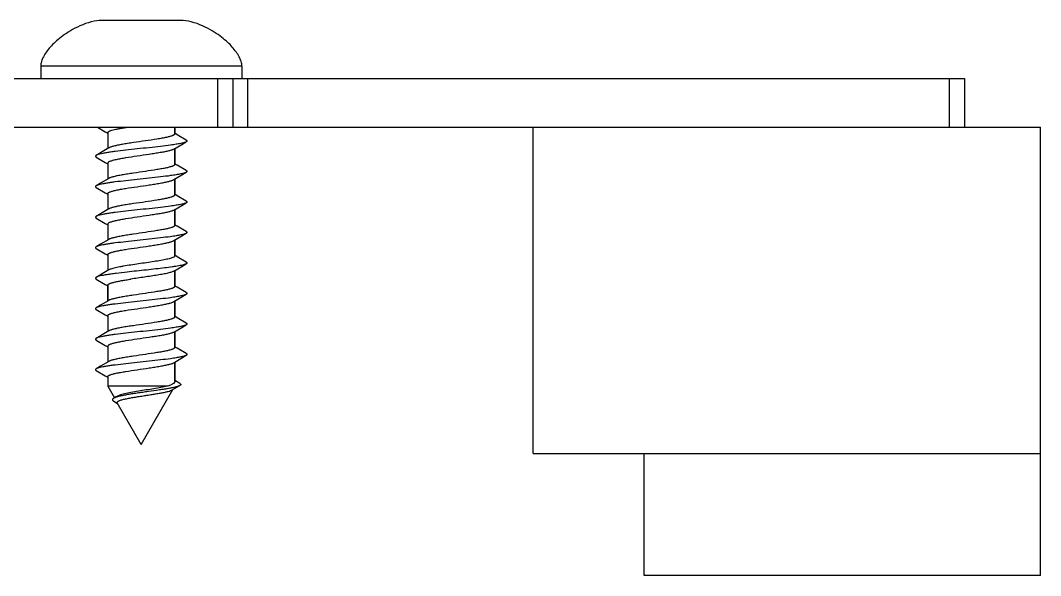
# Model space of a CAD drawing. Header units: millimetres. Extents: x 0 to 420, y 0 to 297.
# Drawn here: x 183.45 to 216.92, y 129.41 to 147.61 of the extents above; entities that cross this region are included whole.
import ezdxf

# ---------------------------------------------------------------- set-up
doc = ezdxf.new("R2010")
doc.units = ezdxf.units.MM
doc.header["$LTSCALE"] = 23.1
doc.layers.get('0').update_dxf_attribs({"linetype": 'CONTINUOUS'})
doc.layers.add('02___PRT_ALL_AXES', color=7, linetype='CONTINUOUS')

msp = doc.modelspace()

# ---------------------------------------------------------------- linework, layer by layer
at = {"color": 7, "linetype": 'Continuous'}
for p, q in [((186.212, 147.61), (186.116, 147.61)), ((186.212, 147.609), (186.212, 147.61)), ((186.812, 147.61), (186.264, 147.61)), ((186.812, 147.609), (186.812, 147.61)), ((187.907, 147.61), (186.925, 147.61)), ((188.019, 147.61), (188.019, 147.609)), ((188.567, 147.61), (188.019, 147.61)), ((188.619, 147.61), (188.619, 147.609)), ((188.716, 147.61), (188.619, 147.61)), ((184.116, 146.11), (184.116, 145.71)), ((190.716, 146.11), (184.116, 146.11)), ((190.716, 146.11), (190.716, 145.71)), ((150.416, 145.71), (214.416, 145.71)), ((189.916, 145.71), (189.916, 144.11)), ((190.416, 145.71), (190.416, 144.11)), ((190.916, 144.11), (190.916, 145.71)), ((213.916, 145.71), (213.916, 144.11)), ((214.416, 145.71), (214.416, 144.11)), ((150.416, 144.11), (216.916, 144.11)), ((185.976, 144.11), (186.236, 143.957)), ((186.236, 143.957), (186.316, 143.91)), ((188.516, 143.891), (188.516, 144.11)), ((188.598, 143.862), (188.516, 143.911)), ((200.276, 133.41), (200.276, 144.11)), ((216.916, 129.41), (216.916, 144.11)), ((188.891, 143.689), (188.598, 143.862)), ((188.747, 143.547), (188.891, 143.631)), ((186.082, 143.272), (185.94, 143.189)), ((186.349, 143.43), (186.082, 143.272)), ((188.483, 143.39), (188.747, 143.547)), ((188.516, 142.891), (188.516, 143.41)), ((185.94, 143.131), (186.236, 142.957)), ((186.236, 142.957), (186.316, 142.91)), ((188.598, 142.862), (188.516, 142.911)), ((188.891, 142.689), (188.598, 142.862)), ((188.747, 142.547), (188.891, 142.631)), ((186.082, 142.272), (185.94, 142.189)), ((186.349, 142.43), (186.082, 142.272)), ((188.483, 142.39), (188.747, 142.547)), ((188.516, 141.891), (188.516, 142.41)), ((185.94, 142.131), (186.236, 141.957)), ((186.236, 141.957), (186.316, 141.91)), ((188.598, 141.862), (188.516, 141.911)), ((188.891, 141.689), (188.598, 141.862)), ((188.747, 141.547), (188.891, 141.631)), ((186.082, 141.272), (185.94, 141.189)), ((186.349, 141.43), (186.082, 141.272)), ((188.483, 141.39), (188.747, 141.547)), ((188.516, 140.891), (188.516, 141.41)), ((185.94, 141.131), (186.236, 140.957)), ((186.236, 140.957), (186.316, 140.91)), ((188.598, 140.862), (188.516, 140.911)), ((188.891, 140.689), (188.598, 140.862)), ((188.747, 140.547), (188.891, 140.631)), ((186.082, 140.272), (185.94, 140.189)), ((186.349, 140.43), (186.082, 140.272)), ((188.483, 140.39), (188.747, 140.547)), ((188.516, 139.891), (188.516, 140.41)), ((185.94, 140.131), (186.236, 139.957)), ((186.236, 139.957), (186.316, 139.91)), ((188.598, 139.862), (188.516, 139.911)), ((188.891, 139.689), (188.598, 139.862)), ((188.747, 139.547), (188.891, 139.631)), ((186.082, 139.272), (185.94, 139.189)), ((186.349, 139.43), (186.082, 139.272)), ((188.483, 139.39), (188.747, 139.547)), ((188.516, 138.891), (188.516, 139.41)), ((185.94, 139.131), (186.236, 138.957)), ((186.236, 138.957), (186.316, 138.91)), ((186.316, 138.411), (186.316, 138.929)), ((188.598, 138.862), (188.516, 138.911)), ((188.483, 138.39), (188.747, 138.547)), ((188.891, 138.689), (188.598, 138.862)), ((188.747, 138.547), (188.891, 138.631)), ((186.082, 138.272), (185.94, 138.189)), ((186.349, 138.43), (186.082, 138.272)), ((188.516, 137.891), (188.516, 138.41)), ((185.94, 138.131), (186.236, 137.957)), ((186.236, 137.957), (186.316, 137.91)), ((188.598, 137.862), (188.516, 137.911)), ((188.483, 137.39), (188.747, 137.547)), ((188.891, 137.689), (188.598, 137.862)), ((188.747, 137.547), (188.891, 137.631)), ((186.082, 137.272), (185.94, 137.189)), ((186.349, 137.43), (186.082, 137.272)), ((188.516, 136.891), (188.516, 137.41)), ((185.94, 137.131), (186.236, 136.957)), ((186.236, 136.957), (186.316, 136.91)), ((188.598, 136.862), (188.516, 136.911)), ((188.483, 136.39), (188.747, 136.547)), ((188.891, 136.689), (188.598, 136.862)), ((188.747, 136.547), (188.891, 136.631)), ((186.082, 136.272), (185.94, 136.189)), ((186.349, 136.43), (186.082, 136.272)), ((188.516, 135.77), (188.516, 136.41)), ((185.94, 136.131), (186.236, 135.957)), ((186.236, 135.957), (186.316, 135.91)), ((188.263, 135.615), (186.316, 135.615)), ((188.434, 135.496), (188.681, 135.64)), ((188.537, 135.794), (188.516, 135.807)), ((188.684, 135.705), (188.537, 135.794)), ((186.587, 135.273), (186.533, 135.239)), ((187.416, 133.71), (188.453, 135.507)), ((186.51, 135.132), (186.638, 135.056)), ((187.416, 133.71), (186.63, 135.071)), ((200.276, 133.41), (216.916, 133.41)), ((203.916, 129.41), (203.916, 133.41)), ((216.916, 129.41), (203.916, 129.41))]:
    msp.add_line(p, q, dxfattribs=at)
for points in [[(186.116, 147.61), (186.037, 147.607), (185.954, 147.598), (185.867, 147.584), (185.775, 147.563), (185.68, 147.536), (185.586, 147.505), (185.495, 147.47), (185.404, 147.432), (185.319, 147.392), (185.238, 147.352), (185.162, 147.31), (185.09, 147.269), (185.022, 147.227), (184.958, 147.185), (184.897, 147.144), (184.839, 147.102), (184.784, 147.061), (184.731, 147.019), (184.681, 146.978), (184.634, 146.937), (184.589, 146.897), (184.546, 146.856), (184.506, 146.816), (184.467, 146.776), (184.431, 146.736), (184.396, 146.696), (184.363, 146.656), (184.332, 146.617), (184.303, 146.578), (184.276, 146.538), (184.251, 146.499), (184.227, 146.46), (184.206, 146.421), (184.186, 146.382), (184.169, 146.342), (184.153, 146.303), (184.14, 146.263), (184.13, 146.224), (184.122, 146.185), (184.117, 146.147), (184.116, 146.11)], [(190.716, 146.11), (190.714, 146.147), (190.709, 146.185), (190.702, 146.224), (190.691, 146.263), (190.678, 146.303), (190.663, 146.342), (190.645, 146.382), (190.625, 146.421), (190.604, 146.46), (190.581, 146.499), (190.555, 146.538), (190.528, 146.578), (190.499, 146.617), (190.468, 146.656), (190.435, 146.696), (190.401, 146.736), (190.364, 146.776), (190.326, 146.816), (190.285, 146.856), (190.242, 146.897), (190.197, 146.937), (190.15, 146.978), (190.1, 147.019), (190.048, 147.061), (189.993, 147.102), (189.935, 147.144), (189.874, 147.185), (189.81, 147.227), (189.742, 147.269), (189.669, 147.31), (189.593, 147.352), (189.513, 147.392), (189.427, 147.432), (189.337, 147.47), (189.245, 147.505), (189.152, 147.536), (189.056, 147.563), (188.964, 147.584), (188.878, 147.598), (188.795, 147.607), (188.716, 147.61)]]:
    msp.add_lwpolyline(points, dxfattribs=at)
for centre, radius, start, end in [((186.265, 146.3), 1.31, 90.0183, 92.308), ((186.922, 141.968), 5.642, 89.967, 91.1127), ((187.91, 141.968), 5.642, 88.8873, 90.033), ((188.567, 146.3), 1.31, 87.692, 89.9817)]:
    msp.add_arc(centre, radius, start, end, dxfattribs=at)
for points, knots in [([(186.316, 143.929), (186.316, 143.933), (186.318, 143.942), (186.327, 143.953), (186.342, 143.964), (186.361, 143.975), (186.386, 143.987), (186.428, 144.003), (186.494, 144.022), (186.587, 144.044), (186.697, 144.066), (186.82, 144.089), (186.908, 144.103), (186.953, 144.11)], [0, 0, 0, 0, 0.017213, 0.037977, 0.06438, 0.097388, 0.137382, 0.184484, 0.299683, 0.441566, 0.607711, 0.795048, 1, 1, 1, 1]), ([(188.891, 143.631), (188.882, 143.626), (188.859, 143.616), (188.819, 143.602), (188.768, 143.589), (188.681, 143.569), (188.549, 143.546), (188.328, 143.513), (188.033, 143.477), (187.669, 143.437), (187.289, 143.397), (186.916, 143.357), (186.623, 143.322), (186.412, 143.294), (186.277, 143.273), (186.162, 143.253), (186.067, 143.233), (186.002, 143.215), (185.963, 143.201), (185.947, 143.193), (185.94, 143.189)], [0, 0, 0, 0, 0.010762, 0.024902, 0.042426, 0.063266, 0.114358, 0.176806, 0.287759, 0.412844, 0.54374, 0.671719, 0.788256, 0.839778, 0.885643, 0.92511, 0.957573, 0.982589, 0.992239, 1, 1, 1, 1]), ([(188.516, 143.891), (188.516, 143.886), (188.511, 143.874), (188.496, 143.86), (188.473, 143.846), (188.442, 143.832), (188.403, 143.818), (188.355, 143.804), (188.3, 143.789), (188.213, 143.769), (188.088, 143.745), (187.858, 143.706), (187.545, 143.659), (187.224, 143.614), (186.972, 143.575), (186.8, 143.547), (186.648, 143.519), (186.522, 143.491), (186.434, 143.467), (186.379, 143.446), (186.358, 143.436), (186.349, 143.43)], [0, 0, 0, 0, 0.006752, 0.01558, 0.027474, 0.042774, 0.061561, 0.083787, 0.109334, 0.138035, 0.204044, 0.279823, 0.450929, 0.62977, 0.714963, 0.793673, 0.863417, 0.922057, 0.967905, 0.985692, 1, 1, 1, 1]), ([(188.891, 143.689), (188.895, 143.687), (188.901, 143.683), (188.909, 143.675), (188.914, 143.668), (188.916, 143.66), (188.914, 143.652), (188.909, 143.645), (188.901, 143.638), (188.895, 143.633), (188.891, 143.631)], [0, 0, 0, 0, 0.164204, 0.297912, 0.406509, 0.499988, 0.593454, 0.70208, 0.835832, 1, 1, 1, 1]), ([(188.483, 143.39), (188.474, 143.385), (188.452, 143.374), (188.398, 143.354), (188.31, 143.329), (188.183, 143.301), (188.031, 143.273), (187.86, 143.245), (187.607, 143.207), (187.287, 143.161), (186.973, 143.114), (186.743, 143.075), (186.619, 143.051), (186.531, 143.031), (186.476, 143.017), (186.429, 143.002), (186.389, 142.988), (186.358, 142.974), (186.335, 142.96), (186.32, 142.946), (186.316, 142.934), (186.316, 142.929)], [0, 0, 0, 0, 0.014307, 0.032092, 0.077938, 0.136576, 0.206322, 0.285029, 0.370218, 0.549062, 0.720175, 0.795956, 0.861967, 0.890669, 0.916215, 0.93844, 0.957226, 0.972525, 0.98442, 0.993248, 1, 1, 1, 1]), ([(185.94, 143.189), (185.937, 143.187), (185.93, 143.183), (185.922, 143.175), (185.917, 143.168), (185.915, 143.16), (185.917, 143.152), (185.922, 143.145), (185.93, 143.138), (185.937, 143.133), (185.94, 143.131)], [0, 0, 0, 0, 0.164216, 0.297953, 0.406529, 0.499994, 0.593454, 0.702043, 0.835803, 1, 1, 1, 1]), ([(188.891, 142.631), (188.882, 142.626), (188.859, 142.616), (188.819, 142.602), (188.768, 142.589), (188.681, 142.569), (188.549, 142.546), (188.328, 142.513), (188.033, 142.477), (187.669, 142.437), (187.289, 142.397), (186.916, 142.357), (186.623, 142.322), (186.412, 142.294), (186.277, 142.273), (186.162, 142.253), (186.067, 142.233), (186.002, 142.215), (185.963, 142.201), (185.947, 142.193), (185.94, 142.189)], [0, 0, 0, 0, 0.010762, 0.024901, 0.042427, 0.063265, 0.114356, 0.176805, 0.287759, 0.412843, 0.543739, 0.671717, 0.788256, 0.839776, 0.885641, 0.92511, 0.957571, 0.982587, 0.992237, 1, 1, 1, 1]), ([(188.516, 142.891), (188.516, 142.886), (188.511, 142.874), (188.496, 142.86), (188.473, 142.846), (188.442, 142.832), (188.403, 142.818), (188.355, 142.804), (188.3, 142.789), (188.213, 142.769), (188.088, 142.745), (187.858, 142.706), (187.545, 142.659), (187.224, 142.614), (186.972, 142.575), (186.8, 142.547), (186.648, 142.519), (186.522, 142.491), (186.434, 142.467), (186.379, 142.446), (186.358, 142.436), (186.349, 142.43)], [0, 0, 0, 0, 0.006752, 0.01558, 0.027474, 0.042773, 0.061558, 0.083782, 0.109327, 0.138026, 0.204035, 0.279819, 0.45094, 0.629782, 0.714975, 0.793686, 0.86343, 0.922066, 0.967909, 0.985693, 1, 1, 1, 1]), ([(188.891, 142.689), (188.895, 142.687), (188.901, 142.683), (188.909, 142.675), (188.914, 142.668), (188.916, 142.66), (188.914, 142.652), (188.909, 142.645), (188.901, 142.638), (188.895, 142.633), (188.891, 142.631)], [0, 0, 0, 0, 0.164182, 0.297953, 0.406566, 0.500024, 0.593492, 0.702072, 0.835786, 1, 1, 1, 1]), ([(186.316, 141.929), (186.316, 141.934), (186.32, 141.946), (186.335, 141.96), (186.358, 141.974), (186.389, 141.988), (186.429, 142.002), (186.476, 142.017), (186.531, 142.031), (186.619, 142.051), (186.743, 142.075), (186.973, 142.114), (187.287, 142.161), (187.607, 142.207), (187.86, 142.245), (188.031, 142.273), (188.183, 142.301), (188.31, 142.329), (188.398, 142.354), (188.452, 142.374), (188.474, 142.385), (188.483, 142.39)], [0, 0, 0, 0, 0.006752, 0.01558, 0.027474, 0.042772, 0.061557, 0.08378, 0.109326, 0.138025, 0.204034, 0.279817, 0.450936, 0.629779, 0.714973, 0.793685, 0.86343, 0.922065, 0.967908, 0.985693, 1, 1, 1, 1]), ([(185.94, 142.189), (185.937, 142.187), (185.93, 142.183), (185.922, 142.175), (185.917, 142.168), (185.915, 142.16), (185.917, 142.152), (185.922, 142.145), (185.93, 142.138), (185.937, 142.133), (185.94, 142.131)], [0, 0, 0, 0, 0.164173, 0.297891, 0.40651, 0.499994, 0.593473, 0.702102, 0.835838, 1, 1, 1, 1]), ([(188.891, 141.631), (188.882, 141.626), (188.859, 141.616), (188.819, 141.602), (188.768, 141.589), (188.681, 141.569), (188.549, 141.546), (188.328, 141.513), (188.033, 141.477), (187.669, 141.437), (187.289, 141.397), (186.916, 141.357), (186.623, 141.322), (186.412, 141.294), (186.277, 141.273), (186.162, 141.253), (186.067, 141.233), (186.002, 141.215), (185.963, 141.201), (185.947, 141.193), (185.94, 141.189)], [0, 0, 0, 0, 0.010761, 0.024901, 0.042425, 0.063265, 0.114356, 0.176805, 0.287759, 0.412843, 0.543739, 0.671718, 0.788256, 0.839777, 0.885641, 0.92511, 0.957573, 0.982587, 0.992239, 1, 1, 1, 1]), ([(188.516, 141.891), (188.516, 141.886), (188.511, 141.874), (188.496, 141.86), (188.473, 141.846), (188.442, 141.832), (188.403, 141.818), (188.355, 141.804), (188.3, 141.789), (188.213, 141.769), (188.088, 141.745), (187.858, 141.706), (187.545, 141.659), (187.224, 141.614), (186.972, 141.575), (186.8, 141.547), (186.648, 141.519), (186.522, 141.491), (186.434, 141.467), (186.379, 141.446), (186.358, 141.436), (186.349, 141.43)], [0, 0, 0, 0, 0.006752, 0.01558, 0.027476, 0.042776, 0.061564, 0.08379, 0.109338, 0.13804, 0.20405, 0.279829, 0.450943, 0.629782, 0.71497, 0.793674, 0.863417, 0.922057, 0.967905, 0.985692, 1, 1, 1, 1]), ([(188.891, 141.689), (188.895, 141.687), (188.901, 141.683), (188.909, 141.675), (188.914, 141.668), (188.916, 141.66), (188.914, 141.652), (188.909, 141.645), (188.901, 141.638), (188.895, 141.633), (188.891, 141.631)], [0, 0, 0, 0, 0.164216, 0.297955, 0.406531, 0.499995, 0.593454, 0.70204, 0.835799, 1, 1, 1, 1]), ([(188.483, 141.39), (188.474, 141.385), (188.452, 141.374), (188.398, 141.354), (188.31, 141.329), (188.183, 141.301), (188.031, 141.273), (187.86, 141.245), (187.607, 141.207), (187.287, 141.161), (186.973, 141.114), (186.743, 141.075), (186.619, 141.051), (186.531, 141.031), (186.476, 141.017), (186.429, 141.002), (186.389, 140.988), (186.358, 140.974), (186.335, 140.96), (186.32, 140.946), (186.316, 140.934), (186.316, 140.929)], [0, 0, 0, 0, 0.014307, 0.032092, 0.077938, 0.136576, 0.206322, 0.285029, 0.370218, 0.549062, 0.720175, 0.795956, 0.861967, 0.890669, 0.916215, 0.93844, 0.957226, 0.972525, 0.98442, 0.993248, 1, 1, 1, 1]), ([(185.94, 141.189), (185.937, 141.187), (185.93, 141.183), (185.922, 141.175), (185.917, 141.168), (185.915, 141.16), (185.917, 141.152), (185.922, 141.145), (185.93, 141.138), (185.937, 141.133), (185.94, 141.131)], [0, 0, 0, 0, 0.164165, 0.297916, 0.406544, 0.500013, 0.593494, 0.702095, 0.835803, 1, 1, 1, 1]), ([(188.516, 140.891), (188.516, 140.886), (188.511, 140.874), (188.496, 140.86), (188.473, 140.846), (188.442, 140.832), (188.403, 140.818), (188.355, 140.804), (188.3, 140.789), (188.213, 140.769), (188.088, 140.745), (187.858, 140.706), (187.545, 140.659), (187.224, 140.614), (186.972, 140.575), (186.8, 140.547), (186.648, 140.519), (186.522, 140.491), (186.434, 140.467), (186.379, 140.446), (186.358, 140.436), (186.349, 140.43)], [0, 0, 0, 0, 0.006752, 0.01558, 0.027473, 0.042772, 0.061557, 0.083781, 0.109326, 0.138027, 0.204036, 0.279818, 0.450931, 0.629774, 0.714969, 0.793681, 0.863427, 0.922063, 0.967907, 0.985693, 1, 1, 1, 1]), ([(188.891, 140.631), (188.882, 140.626), (188.859, 140.616), (188.819, 140.602), (188.768, 140.589), (188.681, 140.569), (188.549, 140.546), (188.328, 140.513), (188.033, 140.477), (187.669, 140.437), (187.289, 140.397), (186.916, 140.357), (186.623, 140.322), (186.412, 140.294), (186.277, 140.273), (186.162, 140.253), (186.067, 140.233), (186.002, 140.215), (185.963, 140.201), (185.947, 140.193), (185.94, 140.189)], [0, 0, 0, 0, 0.010762, 0.024902, 0.042426, 0.063266, 0.114358, 0.176806, 0.287759, 0.412844, 0.54374, 0.671719, 0.788256, 0.839778, 0.885642, 0.92511, 0.957574, 0.982589, 0.99224, 1, 1, 1, 1]), ([(188.891, 140.689), (188.895, 140.687), (188.901, 140.683), (188.909, 140.675), (188.914, 140.668), (188.916, 140.66), (188.914, 140.652), (188.909, 140.645), (188.901, 140.638), (188.895, 140.633), (188.891, 140.631)], [0, 0, 0, 0, 0.164203, 0.29791, 0.406506, 0.499985, 0.593452, 0.702077, 0.835832, 1, 1, 1, 1]), ([(186.316, 139.929), (186.316, 139.934), (186.32, 139.946), (186.335, 139.96), (186.358, 139.974), (186.389, 139.988), (186.429, 140.002), (186.476, 140.017), (186.531, 140.031), (186.619, 140.051), (186.743, 140.075), (186.973, 140.114), (187.287, 140.161), (187.607, 140.207), (187.86, 140.245), (188.031, 140.273), (188.183, 140.301), (188.31, 140.329), (188.398, 140.354), (188.452, 140.374), (188.474, 140.385), (188.483, 140.39)], [0, 0, 0, 0, 0.006752, 0.01558, 0.027475, 0.042774, 0.06156, 0.083785, 0.10933, 0.13803, 0.204039, 0.279824, 0.450946, 0.629785, 0.714975, 0.793684, 0.863428, 0.922065, 0.967909, 0.985694, 1, 1, 1, 1]), ([(185.94, 140.189), (185.937, 140.187), (185.93, 140.183), (185.922, 140.175), (185.917, 140.168), (185.915, 140.16), (185.917, 140.152), (185.922, 140.145), (185.93, 140.138), (185.937, 140.133), (185.94, 140.131)], [0, 0, 0, 0, 0.164197, 0.297957, 0.406548, 0.500007, 0.593472, 0.702048, 0.835782, 1, 1, 1, 1]), ([(188.516, 139.891), (188.516, 139.888), (188.514, 139.881), (188.508, 139.871), (188.498, 139.862), (188.478, 139.848), (188.444, 139.832), (188.392, 139.814), (188.326, 139.796), (188.249, 139.777), (188.159, 139.759), (188.021, 139.733), (187.829, 139.702), (187.585, 139.665), (187.331, 139.629), (187.16, 139.604), (187.076, 139.591)], [0, 0, 0, 0, 0.006428, 0.013812, 0.02279, 0.033713, 0.061961, 0.099071, 0.144875, 0.198927, 0.260585, 0.329069, 0.482853, 0.652087, 0.827623, 1, 1, 1, 1]), ([(187.076, 139.591), (186.992, 139.578), (186.871, 139.559), (186.716, 139.532), (186.616, 139.512), (186.528, 139.492), (186.454, 139.472), (186.395, 139.453), (186.362, 139.438), (186.349, 139.43)], [0, 0, 0, 0, 0.340127, 0.492792, 0.630716, 0.751847, 0.854489, 0.937396, 1, 1, 1, 1]), ([(188.891, 139.631), (188.879, 139.624), (188.849, 139.612), (188.796, 139.595), (188.727, 139.579), (188.643, 139.562), (188.545, 139.545), (188.391, 139.522), (188.172, 139.494), (187.887, 139.461), (187.58, 139.427), (187.266, 139.394), (187.056, 139.372), (186.952, 139.36)], [0, 0, 0, 0, 0.020824, 0.049405, 0.085689, 0.129383, 0.180067, 0.23721, 0.368331, 0.516995, 0.676605, 0.840032, 1, 1, 1, 1]), ([(188.891, 139.689), (188.895, 139.687), (188.901, 139.683), (188.909, 139.675), (188.914, 139.668), (188.916, 139.66), (188.914, 139.652), (188.909, 139.645), (188.901, 139.638), (188.895, 139.633), (188.891, 139.631)], [0, 0, 0, 0, 0.164163, 0.297894, 0.406521, 0.500003, 0.593486, 0.702108, 0.835831, 1, 1, 1, 1]), ([(186.952, 139.36), (186.831, 139.347), (186.657, 139.326), (186.435, 139.297), (186.294, 139.276), (186.172, 139.255), (186.073, 139.234), (186.005, 139.216), (185.964, 139.201), (185.947, 139.193), (185.94, 139.189)], [0, 0, 0, 0, 0.354422, 0.511601, 0.651696, 0.772271, 0.871335, 0.947431, 0.976638, 1, 1, 1, 1]), ([(188.483, 139.39), (188.472, 139.384), (188.447, 139.372), (188.403, 139.356), (188.349, 139.34), (188.258, 139.317), (188.124, 139.29), (187.941, 139.258), (187.737, 139.226), (187.519, 139.194), (187.297, 139.162), (187.149, 139.14), (187.076, 139.129)], [0, 0, 0, 0, 0.025632, 0.058219, 0.097671, 0.143726, 0.253953, 0.384737, 0.530853, 0.686368, 0.84491, 1, 1, 1, 1]), ([(185.94, 139.189), (185.937, 139.187), (185.93, 139.183), (185.922, 139.175), (185.917, 139.168), (185.915, 139.16), (185.917, 139.152), (185.922, 139.145), (185.93, 139.138), (185.937, 139.133), (185.94, 139.131)], [0, 0, 0, 0, 0.164219, 0.29794, 0.406519, 0.499988, 0.593448, 0.702049, 0.835812, 1, 1, 1, 1]), ([(186.316, 138.929), (186.316, 138.933), (186.319, 138.943), (186.33, 138.956), (186.347, 138.968), (186.371, 138.98), (186.401, 138.993), (186.437, 139.005), (186.48, 139.017), (186.547, 139.035), (186.644, 139.056), (186.774, 139.081), (186.92, 139.105), (187.023, 139.121), (187.076, 139.129)], [0, 0, 0, 0, 0.016182, 0.036312, 0.06254, 0.095748, 0.136249, 0.184075, 0.23909, 0.301075, 0.444639, 0.611636, 0.79825, 1, 1, 1, 1]), ([(188.516, 138.891), (188.516, 138.886), (188.511, 138.874), (188.496, 138.86), (188.473, 138.846), (188.442, 138.832), (188.403, 138.818), (188.355, 138.804), (188.3, 138.789), (188.213, 138.769), (188.088, 138.745), (187.858, 138.706), (187.545, 138.659), (187.224, 138.614), (186.972, 138.575), (186.8, 138.547), (186.648, 138.519), (186.522, 138.491), (186.434, 138.467), (186.379, 138.446), (186.358, 138.436), (186.349, 138.43)], [0, 0, 0, 0, 0.006752, 0.015579, 0.027474, 0.042773, 0.061559, 0.083785, 0.109331, 0.138032, 0.204041, 0.27982, 0.450925, 0.629766, 0.71496, 0.793672, 0.863418, 0.922057, 0.967905, 0.985692, 1, 1, 1, 1]), ([(188.891, 138.631), (188.882, 138.626), (188.859, 138.616), (188.819, 138.602), (188.768, 138.589), (188.681, 138.569), (188.549, 138.546), (188.328, 138.513), (188.033, 138.477), (187.669, 138.437), (187.289, 138.397), (186.916, 138.357), (186.623, 138.322), (186.412, 138.294), (186.277, 138.273), (186.162, 138.253), (186.067, 138.233), (186.002, 138.215), (185.963, 138.201), (185.947, 138.193), (185.94, 138.189)], [0, 0, 0, 0, 0.010763, 0.024901, 0.042427, 0.063265, 0.114356, 0.176805, 0.287759, 0.412843, 0.543739, 0.671717, 0.788256, 0.839776, 0.885641, 0.92511, 0.957571, 0.982588, 0.992237, 1, 1, 1, 1]), ([(188.891, 138.689), (188.895, 138.687), (188.901, 138.683), (188.909, 138.675), (188.914, 138.668), (188.916, 138.66), (188.914, 138.652), (188.909, 138.645), (188.901, 138.638), (188.895, 138.633), (188.891, 138.631)], [0, 0, 0, 0, 0.164175, 0.297934, 0.406551, 0.500014, 0.593489, 0.702078, 0.835786, 1, 1, 1, 1]), ([(186.316, 137.929), (186.316, 137.934), (186.32, 137.946), (186.335, 137.96), (186.358, 137.974), (186.389, 137.988), (186.429, 138.002), (186.476, 138.017), (186.531, 138.031), (186.619, 138.051), (186.743, 138.075), (186.973, 138.114), (187.287, 138.161), (187.607, 138.207), (187.86, 138.245), (188.031, 138.273), (188.183, 138.301), (188.31, 138.329), (188.398, 138.354), (188.452, 138.374), (188.474, 138.385), (188.483, 138.39)], [0, 0, 0, 0, 0.006752, 0.01558, 0.027475, 0.042776, 0.061563, 0.08379, 0.109337, 0.138039, 0.204049, 0.279833, 0.450954, 0.629791, 0.714975, 0.79368, 0.863423, 0.922061, 0.967907, 0.985693, 1, 1, 1, 1]), ([(185.94, 138.189), (185.937, 138.187), (185.93, 138.183), (185.922, 138.175), (185.917, 138.168), (185.915, 138.16), (185.917, 138.152), (185.922, 138.145), (185.93, 138.138), (185.937, 138.133), (185.94, 138.131)], [0, 0, 0, 0, 0.164184, 0.297896, 0.406506, 0.499989, 0.593463, 0.702094, 0.835837, 1, 1, 1, 1]), ([(188.516, 137.891), (188.516, 137.886), (188.511, 137.874), (188.496, 137.86), (188.473, 137.846), (188.442, 137.832), (188.403, 137.818), (188.355, 137.804), (188.3, 137.789), (188.213, 137.769), (188.088, 137.745), (187.858, 137.706), (187.545, 137.659), (187.224, 137.614), (186.972, 137.575), (186.8, 137.547), (186.648, 137.519), (186.522, 137.491), (186.434, 137.467), (186.379, 137.446), (186.358, 137.436), (186.349, 137.43)], [0, 0, 0, 0, 0.006752, 0.01558, 0.027475, 0.042774, 0.06156, 0.083784, 0.10933, 0.13803, 0.204039, 0.279823, 0.450946, 0.629784, 0.714975, 0.793684, 0.863428, 0.922065, 0.967909, 0.985694, 1, 1, 1, 1]), ([(188.891, 137.631), (188.882, 137.626), (188.859, 137.616), (188.819, 137.602), (188.768, 137.589), (188.681, 137.569), (188.549, 137.546), (188.328, 137.513), (188.033, 137.477), (187.669, 137.437), (187.289, 137.397), (186.916, 137.357), (186.623, 137.322), (186.412, 137.294), (186.277, 137.273), (186.162, 137.253), (186.067, 137.233), (186.002, 137.215), (185.963, 137.201), (185.947, 137.193), (185.94, 137.189)], [0, 0, 0, 0, 0.010761, 0.024901, 0.042426, 0.063265, 0.114356, 0.176805, 0.287759, 0.412843, 0.543739, 0.671718, 0.788256, 0.839777, 0.885641, 0.92511, 0.957572, 0.982587, 0.992238, 1, 1, 1, 1]), ([(188.891, 137.689), (188.895, 137.687), (188.901, 137.683), (188.909, 137.675), (188.914, 137.668), (188.916, 137.66), (188.914, 137.652), (188.909, 137.645), (188.901, 137.638), (188.895, 137.633), (188.891, 137.631)], [0, 0, 0, 0, 0.164209, 0.29796, 0.406538, 0.5, 0.593461, 0.702039, 0.835791, 1, 1, 1, 1]), ([(188.483, 137.39), (188.474, 137.385), (188.452, 137.374), (188.398, 137.354), (188.31, 137.329), (188.183, 137.301), (188.031, 137.273), (187.86, 137.245), (187.607, 137.207), (187.287, 137.161), (186.973, 137.114), (186.743, 137.075), (186.619, 137.051), (186.531, 137.031), (186.476, 137.017), (186.429, 137.002), (186.389, 136.988), (186.358, 136.974), (186.335, 136.96), (186.32, 136.946), (186.316, 136.934), (186.316, 136.929)], [0, 0, 0, 0, 0.014307, 0.032092, 0.077938, 0.136576, 0.206322, 0.285029, 0.370218, 0.549062, 0.720175, 0.795956, 0.861967, 0.890669, 0.916215, 0.93844, 0.957226, 0.972525, 0.98442, 0.993248, 1, 1, 1, 1]), ([(185.94, 137.189), (185.937, 137.187), (185.93, 137.183), (185.922, 137.175), (185.917, 137.168), (185.915, 137.16), (185.917, 137.152), (185.922, 137.145), (185.93, 137.138), (185.937, 137.133), (185.94, 137.131)], [0, 0, 0, 0, 0.164162, 0.297906, 0.406536, 0.50001, 0.593493, 0.702104, 0.835816, 1, 1, 1, 1]), ([(188.516, 136.891), (188.516, 136.886), (188.511, 136.874), (188.496, 136.86), (188.473, 136.846), (188.442, 136.832), (188.403, 136.818), (188.355, 136.804), (188.3, 136.789), (188.213, 136.769), (188.088, 136.745), (187.858, 136.706), (187.545, 136.659), (187.224, 136.614), (186.972, 136.575), (186.8, 136.547), (186.648, 136.519), (186.522, 136.491), (186.434, 136.467), (186.379, 136.446), (186.358, 136.436), (186.349, 136.43)], [0, 0, 0, 0, 0.006752, 0.01558, 0.027476, 0.042776, 0.061564, 0.083791, 0.109338, 0.13804, 0.20405, 0.279828, 0.450939, 0.629779, 0.714969, 0.793674, 0.863417, 0.922057, 0.967905, 0.985692, 1, 1, 1, 1]), ([(188.891, 136.631), (188.882, 136.626), (188.859, 136.616), (188.819, 136.602), (188.768, 136.589), (188.681, 136.569), (188.549, 136.546), (188.328, 136.513), (188.033, 136.477), (187.669, 136.437), (187.289, 136.397), (186.916, 136.357), (186.623, 136.322), (186.412, 136.294), (186.277, 136.273), (186.162, 136.253), (186.067, 136.233), (186.002, 136.215), (185.963, 136.201), (185.947, 136.193), (185.94, 136.189)], [0, 0, 0, 0, 0.010761, 0.024902, 0.042426, 0.063266, 0.114357, 0.176806, 0.287759, 0.412843, 0.543739, 0.671719, 0.788256, 0.839778, 0.885642, 0.92511, 0.957574, 0.982589, 0.99224, 1, 1, 1, 1]), ([(188.891, 136.689), (188.895, 136.687), (188.901, 136.683), (188.909, 136.675), (188.914, 136.668), (188.916, 136.66), (188.914, 136.652), (188.909, 136.645), (188.901, 136.638), (188.895, 136.633), (188.891, 136.631)], [0, 0, 0, 0, 0.164213, 0.297922, 0.40651, 0.499985, 0.593448, 0.702066, 0.835825, 1, 1, 1, 1]), ([(186.316, 135.929), (186.316, 135.934), (186.32, 135.946), (186.335, 135.96), (186.358, 135.974), (186.389, 135.988), (186.429, 136.002), (186.476, 136.017), (186.531, 136.031), (186.619, 136.051), (186.743, 136.075), (186.973, 136.114), (187.287, 136.161), (187.607, 136.207), (187.86, 136.245), (188.031, 136.273), (188.183, 136.301), (188.31, 136.329), (188.398, 136.354), (188.452, 136.374), (188.474, 136.385), (188.483, 136.39)], [0, 0, 0, 0, 0.006755, 0.015582, 0.027475, 0.042774, 0.061561, 0.083784, 0.109332, 0.138032, 0.204043, 0.279825, 0.450938, 0.629781, 0.71497, 0.793677, 0.863423, 0.922062, 0.967908, 0.985693, 1, 1, 1, 1]), ([(185.94, 136.189), (185.937, 136.187), (185.93, 136.183), (185.922, 136.175), (185.917, 136.168), (185.915, 136.16), (185.917, 136.152), (185.922, 136.145), (185.93, 136.138), (185.937, 136.133), (185.94, 136.131)], [0, 0, 0, 0, 0.164188, 0.29795, 0.406551, 0.500011, 0.59348, 0.70206, 0.835781, 1, 1, 1, 1]), ([(188.681, 135.64), (188.673, 135.635), (188.656, 135.627), (188.612, 135.61), (188.541, 135.59), (188.437, 135.566), (188.311, 135.542), (188.166, 135.518), (187.943, 135.484), (187.707, 135.451), (187.463, 135.417), (187.28, 135.391), (187.104, 135.364), (186.941, 135.337), (186.795, 135.31), (186.672, 135.282), (186.586, 135.257), (186.533, 135.236), (186.512, 135.226), (186.502, 135.22)], [0, 0, 0, 0, 0.011742, 0.026237, 0.063524, 0.11155, 0.169508, 0.23624, 0.310289, 0.473209, 0.557976, 0.641938, 0.722714, 0.797911, 0.865203, 0.922434, 0.967765, 0.985556, 1, 1, 1, 1]), ([(188.263, 135.615), (188.197, 135.601), (188.052, 135.573), (187.823, 135.534), (187.576, 135.494), (187.325, 135.453), (187.087, 135.412), (186.904, 135.375), (186.777, 135.344), (186.7, 135.321), (186.637, 135.299), (186.601, 135.282), (186.587, 135.273)], [0, 0, 0, 0, 0.119378, 0.25732, 0.406327, 0.557641, 0.701775, 0.829119, 0.883666, 0.930796, 0.96973, 1, 1, 1, 1]), ([(188.516, 135.77), (188.516, 135.763), (188.512, 135.749), (188.499, 135.729), (188.478, 135.71), (188.449, 135.691), (188.413, 135.672), (188.351, 135.645), (188.3, 135.627), (188.263, 135.615)], [0, 0, 0, 0, 0.064087, 0.138408, 0.229538, 0.340739, 0.473397, 0.627825, 1, 1, 1, 1]), ([(188.684, 135.705), (188.688, 135.703), (188.695, 135.698), (188.704, 135.69), (188.709, 135.682), (188.712, 135.669), (188.704, 135.657), (188.693, 135.647), (188.685, 135.642), (188.681, 135.64)], [0, 0, 0, 0, 0.159479, 0.289598, 0.395892, 0.488901, 0.692728, 0.830773, 1, 1, 1, 1]), ([(186.502, 135.22), (186.497, 135.217), (186.488, 135.21), (186.477, 135.2), (186.47, 135.188), (186.468, 135.172), (186.478, 135.156), (186.493, 135.142), (186.504, 135.135), (186.51, 135.132)], [0, 0, 0, 0, 0.154959, 0.281875, 0.386432, 0.479319, 0.687166, 0.827984, 1, 1, 1, 1]), ([(186.63, 135.071), (186.627, 135.076), (186.624, 135.086), (186.63, 135.104), (186.645, 135.118), (186.669, 135.133), (186.7, 135.147), (186.738, 135.161), (186.785, 135.175), (186.859, 135.195), (186.967, 135.218), (187.11, 135.245), (187.267, 135.271), (187.433, 135.297), (187.601, 135.323), (187.766, 135.348), (187.922, 135.373), (188.064, 135.398), (188.189, 135.422), (188.293, 135.445), (188.364, 135.466), (188.408, 135.483), (188.426, 135.491), (188.434, 135.496)], [0, 0, 0, 0, 0.008339, 0.016698, 0.027433, 0.041658, 0.059726, 0.081652, 0.107312, 0.136486, 0.20426, 0.282399, 0.367959, 0.457829, 0.548888, 0.638116, 0.722676, 0.800014, 0.867932, 0.924654, 0.968881, 0.986083, 1, 1, 1, 1])]:
    msp.add_open_spline(points, degree=3, knots=knots, dxfattribs=at)
at = {"layer": '02___PRT_ALL_AXES', "color": 7, "linetype": 'Continuous'}
for p, q in [((186.316, 143.929), (186.316, 143.411)), ((188.516, 144.11), (188.516, 143.891)), ((188.516, 143.41), (188.516, 142.891)), ((186.316, 142.929), (186.316, 142.411)), ((188.516, 142.41), (188.516, 141.891)), ((186.316, 141.929), (186.316, 141.411)), ((188.516, 141.41), (188.516, 140.891)), ((186.316, 140.929), (186.316, 140.411)), ((188.516, 140.41), (188.516, 139.891)), ((186.316, 139.929), (186.316, 139.411)), ((188.516, 139.41), (188.516, 138.891)), ((186.316, 138.929), (186.316, 138.411)), ((188.516, 138.41), (188.516, 137.891)), ((186.316, 137.929), (186.316, 137.411)), ((188.516, 137.41), (188.516, 136.891)), ((186.316, 136.929), (186.316, 136.411)), ((188.516, 136.41), (188.516, 135.77)), ((186.316, 135.929), (186.316, 135.615)), ((186.316, 135.615), (186.534, 135.238))]:
    msp.add_line(p, q, dxfattribs=at)

doc.saveas('drawing.dxf')
